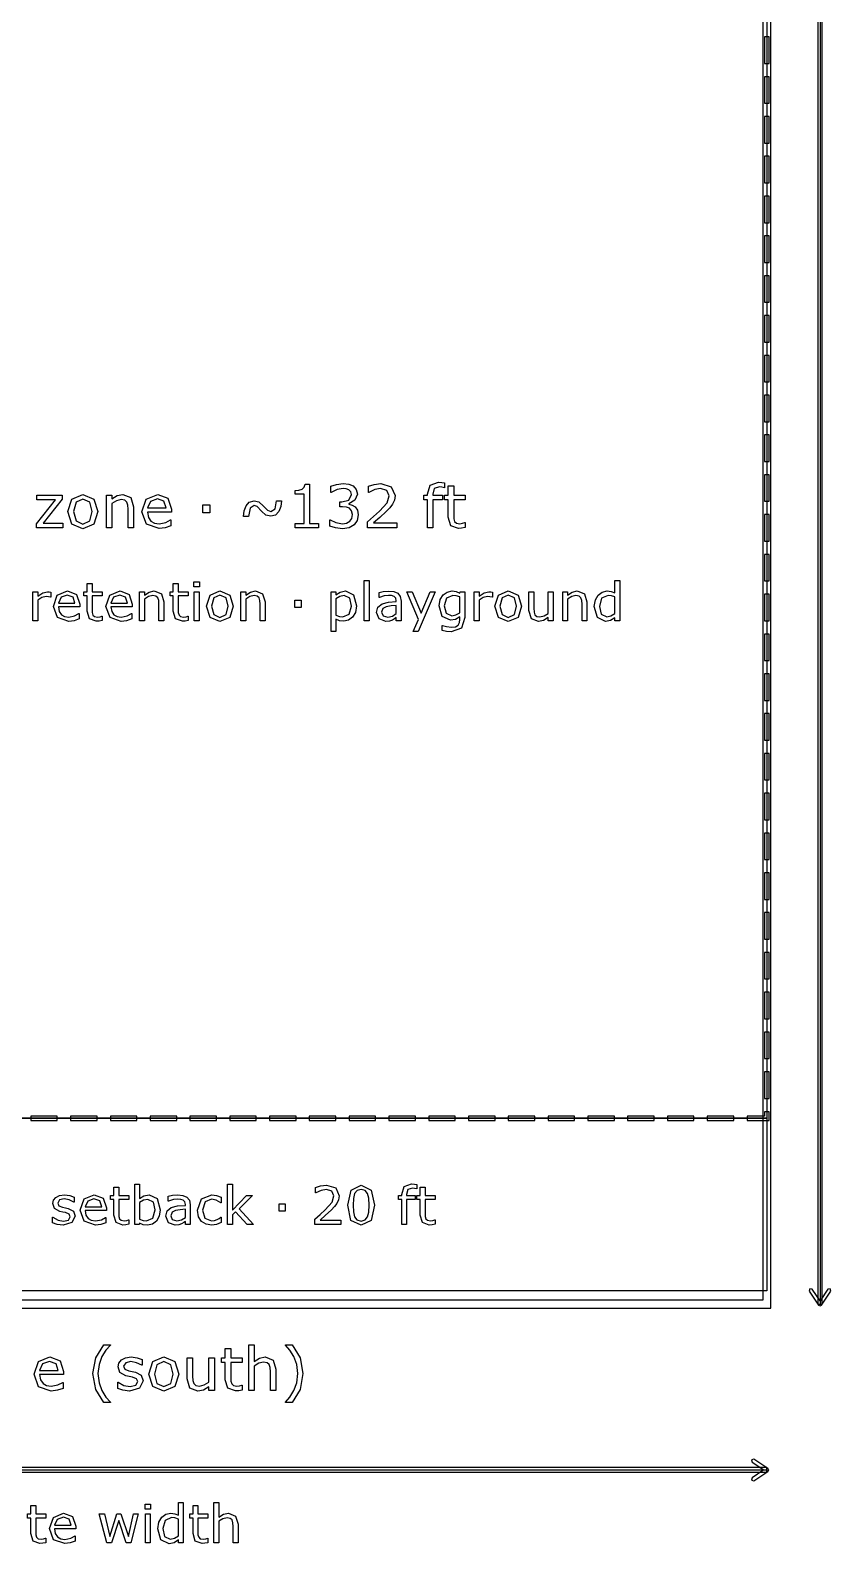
# Model space of a CAD drawing. Extents: x -17 to 192, y 167 to 459.
# Drawn here: x 34.6 to 66.6, y 314 to 374.4 of the extents above; entities that cross this region are included whole.
import ezdxf

# ---------------------------------------------------------------- set-up
doc = ezdxf.new("R2010")
doc.units = 0
doc.header["$MEASUREMENT"] = 0
doc.layers.add('Layer 1', color=7, linetype='Continuous')

msp = doc.modelspace()

# ---------------------------------------------------------------- linework, layer by layer
at = {"layer": 'Layer 1', "color": 7}
for points in [[(4.603848, 443.071168), (4.603848, 323.426942), (64.187733, 323.426942), (64.187733, 443.071168), (4.603848, 443.071168)], [(4.92114, 442.753876), (63.870439, 442.753876), (63.870439, 323.744236), (4.92114, 323.744236), (4.92114, 442.753876)], [(66.053249, 442.912522), (66.053249, 323.585589), (66.238251, 323.585589), (66.238251, 442.912522), (66.053249, 442.912522)], [(4.762494, 375.179274), (64.029086, 375.179274), (64.029086, 330.993913), (4.762494, 330.993913), (4.762494, 375.179274)], [(63.936585, 331.258496), (63.936585, 331.086414), (63.235337, 331.086414), (63.235337, 330.901412), (64.121587, 330.901412), (64.121587, 331.258496), (63.936585, 331.258496)]]:
    msp.add_lwpolyline(points, close=True, dxfattribs=at)
for points in [[(66.14575, 442.912522), (66.14575, 323.585589)], [(63.936585, 374.120942), (63.936585, 373.06261), (64.121587, 373.06261), (64.121587, 374.120942), (63.936585, 374.120942)], [(63.936585, 372.533444), (63.936585, 371.475112), (64.121587, 371.475112), (64.121587, 372.533444), (63.936585, 372.533444)], [(63.936585, 370.945946), (63.936585, 369.887614), (64.121587, 369.887614), (64.121587, 370.945946), (63.936585, 370.945946)], [(63.936585, 369.358448), (63.936585, 368.300116), (64.121587, 368.300116), (64.121587, 369.358448), (63.936585, 369.358448)], [(63.936585, 367.77095), (63.936585, 366.712618), (64.121587, 366.712618), (64.121587, 367.77095), (63.936585, 367.77095)], [(63.936585, 366.183452), (63.936585, 365.12512), (64.121587, 365.12512), (64.121587, 366.183452), (63.936585, 366.183452)], [(63.936585, 364.595954), (63.936585, 363.537622), (64.121587, 363.537622), (64.121587, 364.595954), (63.936585, 364.595954)], [(63.936585, 363.008456), (63.936585, 361.950124), (64.121587, 361.950124), (64.121587, 363.008456), (63.936585, 363.008456)], [(63.936585, 361.420958), (63.936585, 360.362626), (64.121587, 360.362626), (64.121587, 361.420958), (63.936585, 361.420958)], [(63.936585, 359.83346), (63.936585, 358.775128), (64.121587, 358.775128), (64.121587, 359.83346), (63.936585, 359.83346)], [(63.936585, 358.245962), (63.936585, 357.18763), (64.121587, 357.18763), (64.121587, 358.245962), (63.936585, 358.245962)], [(46.139246, 354.5418), (45.202093, 354.5418), (45.202093, 354.718534), (45.562537, 354.718534), (45.562537, 355.878926), (45.202093, 355.878926), (45.202093, 356.037056), (45.359062, 356.048672), (45.485797, 356.084716), (45.569514, 356.157968), (45.605558, 356.278891), (45.785779, 356.278891), (45.785779, 354.718523), (46.139246, 354.718523), (46.139246, 354.5418)], [(47.599619, 355.375469), (47.691472, 355.249896), (47.727519, 355.054559), (47.684498, 354.83713), (47.563575, 354.665048), (47.357772, 354.544126), (47.09965, 354.505756), (46.815946, 354.540638), (46.586891, 354.615052), (46.586891, 354.858059), (46.604327, 354.858059), (46.836869, 354.749926), (47.094993, 354.706905), (47.250798, 354.731326), (47.384511, 354.803414), (47.463576, 354.916198), (47.490318, 355.072003), (47.460086, 355.22548), (47.378698, 355.321986), (47.25196, 355.370821), (47.091506, 355.384764), (46.986861, 355.384764), (46.986861, 355.577775), (47.068252, 355.577775), (47.349628, 355.651025), (47.455435, 355.867292), (47.428693, 355.976586), (47.35428, 356.05449), (47.247309, 356.096347), (47.118248, 356.107962), (46.88338, 356.068431), (46.64851, 355.956808), (46.636894, 355.956808), (46.636894, 356.199817), (46.856649, 356.274231), (47.124074, 356.309114), (47.347316, 356.285857), (47.521724, 356.211443), (47.648461, 356.076567), (47.69148, 355.891695), (47.589163, 355.639386), (47.349641, 355.504509), (47.349641, 355.488237), (47.477541, 355.448703), (47.599627, 355.375453), (47.599619, 355.375469)], [(49.265794, 354.5418), (48.093773, 354.5418), (48.093773, 354.784809), (48.337944, 354.994097), (48.567001, 355.202223), (48.872795, 355.545226), (48.955348, 355.820789), (48.865818, 356.031241), (48.618161, 356.107981), (48.389103, 356.070775), (48.148423, 355.956827), (48.136808, 355.956827), (48.136808, 356.201), (48.356562, 356.275414), (48.623987, 356.309132), (49.041404, 356.180069), (49.192555, 355.832417), (49.166969, 355.647545), (49.09372, 355.485927), (48.986749, 355.344077), (48.839085, 355.189433), (48.582125, 354.95224), (48.334464, 354.740624), (49.265802, 354.740624), (49.265794, 354.5418)], [(51.17149, 356.139376), (51.159875, 356.139376), (51.065694, 356.160304), (50.963377, 356.17192), (50.758738, 356.109134), (50.69595, 355.884728), (50.69595, 355.840545), (51.090112, 355.840545), (51.090112, 355.656837), (50.702913, 355.656837), (50.702913, 354.5418), (50.484323, 354.5418), (50.484323, 355.656848), (50.336656, 355.656848), (50.336656, 355.840556), (50.484323, 355.840556), (50.484323, 355.883577), (50.599432, 356.238206), (50.931968, 356.362618), (51.063357, 356.355633), (51.17149, 356.339361), (51.17149, 356.139376)], [(51.984228, 354.553428), (51.849354, 354.526684), (51.720293, 354.516207), (51.417986, 354.623178), (51.314502, 354.966178), (51.314502, 355.656835), (51.166839, 355.656835), (51.166839, 355.840543), (51.314502, 355.840543), (51.314502, 356.213777), (51.533095, 356.213777), (51.533095, 355.840543), (51.984228, 355.840543), (51.984228, 355.656835), (51.533095, 355.656835), (51.533095, 355.06501), (51.537752, 354.904554), (51.570309, 354.797586), (51.640072, 354.728985), (51.777274, 354.708056), (51.888893, 354.723164), (51.97261, 354.749905), (51.984225, 354.749905), (51.984228, 354.553428)], [(63.936585, 356.658464), (63.936585, 355.600132), (64.121587, 355.600132), (64.121587, 356.658464), (63.936585, 356.658464)], [(35.938716, 354.5418), (34.889946, 354.5418), (34.889946, 354.703418), (35.646876, 355.65801), (34.906224, 355.65801), (34.906224, 355.840556), (35.918952, 355.840556), (35.918952, 355.684751), (35.158533, 354.726672), (35.938716, 354.726672), (35.938716, 354.5418)], [(37.340956, 355.190597), (37.178174, 354.689466), (36.742154, 354.505756), (36.303812, 354.689466), (36.142194, 355.190597), (36.303812, 355.691728), (36.742154, 355.8766), (37.178174, 355.691728), (37.340956, 355.190597), (37.340956, 355.190597)], [(37.115388, 355.190597), (37.016556, 355.564993), (36.742154, 355.688241), (36.46543, 355.564993), (36.367759, 355.190597), (36.466591, 354.819689), (36.742154, 354.694115), (37.015395, 354.818527), (37.115388, 355.190597), (37.115388, 355.190597)], [(38.765286, 354.5418), (38.546695, 354.5418), (38.546695, 355.281288), (38.536244, 355.448719), (38.497874, 355.571967), (38.414158, 355.644058), (38.272307, 355.668479), (38.085109, 355.624296), (37.897911, 355.511513), (37.897911, 354.5418), (37.679321, 354.5418), (37.679321, 355.840556), (37.897911, 355.840556), (37.897911, 355.696379), (38.109525, 355.82893), (38.333931, 355.8766), (38.654841, 355.749865), (38.765299, 355.384772), (38.765286, 354.5418)], [(40.273332, 355.168505), (39.316415, 355.168505), (39.352459, 354.959217), (39.451289, 354.813876), (39.594304, 354.730159), (39.778014, 354.702256), (40.044275, 354.754578), (40.236124, 354.859223), (40.247739, 354.859223), (40.247739, 354.620865), (40.022171, 354.542962), (39.780324, 354.511569), (39.275706, 354.685977), (39.094321, 355.18362), (39.267567, 355.689402), (39.725677, 355.8766), (40.130304, 355.723121), (40.273319, 355.287101), (40.273332, 355.168505)], [(40.060554, 355.335935), (39.97335, 355.602198), (39.714064, 355.696379), (39.433847, 355.592898), (39.316415, 355.335935), (40.060554, 355.335935)], [(44.66143, 355.61964), (44.634686, 355.392911), (44.559111, 355.194084), (44.430047, 355.053395), (44.238201, 355.002235), (44.044026, 355.047582), (43.86148, 355.212687), (43.689398, 355.395236), (43.577775, 355.432442), (43.410344, 355.330122), (43.341743, 355.001074), (43.147571, 355.001074), (43.173156, 355.226641), (43.248732, 355.426629), (43.378957, 355.564993), (43.570806, 355.618478), (43.763817, 355.573131), (43.948689, 355.408026), (44.101004, 355.240593), (44.231229, 355.188272), (44.406798, 355.305707), (44.467261, 355.61964), (44.66143, 355.61964)], [(41.798817, 355.13595), (41.520928, 355.13595), (41.520928, 355.464999), (41.798817, 355.464999), (41.798817, 355.13595)], [(63.936585, 355.070966), (63.936585, 354.012634), (64.121587, 354.012634), (64.121587, 355.070966), (63.936585, 355.070966)], [(63.936585, 353.483468), (63.936585, 352.425136), (64.121587, 352.425136), (64.121587, 353.483468), (63.936585, 353.483468)], [(35.464457, 351.780215), (35.454122, 351.780215), (35.369373, 351.794688), (35.273256, 351.799847), (35.099623, 351.75954), (34.938392, 351.657221), (34.938392, 350.837638), (34.74409, 350.837638), (34.74409, 351.992088), (34.938392, 351.992088), (34.938392, 351.821556), (35.141996, 351.952813), (35.322865, 351.992088), (35.396244, 351.988992), (35.464457, 351.979705), (35.464457, 351.780215)], [(36.613739, 351.39471), (35.763147, 351.39471), (35.795185, 351.208673), (35.883035, 351.079483), (36.010159, 351.005069), (36.173457, 350.980277), (36.410134, 351.026786), (36.580666, 351.119805), (36.591011, 351.119805), (36.591011, 350.907932), (36.390508, 350.838686), (36.175534, 350.81078), (35.726984, 350.96581), (35.565752, 351.408158), (35.71975, 351.857743), (36.126959, 352.024142), (36.486625, 351.887715), (36.61375, 351.500143), (36.613739, 351.39471)], [(37.507741, 350.847973), (37.387851, 350.824213), (37.27313, 350.8149), (37.004412, 350.909986), (36.912429, 351.214875), (36.912429, 351.82879), (36.78117, 351.82879), (36.78117, 351.992088), (36.912429, 351.992088), (36.912429, 352.323851), (37.106731, 352.323851), (37.106731, 351.992088), (37.507741, 351.992088), (37.507741, 351.82879), (37.106731, 351.82879), (37.106731, 351.302725), (37.110859, 351.160099), (37.139796, 351.065015), (37.201809, 351.004037), (37.323766, 350.985437), (37.422985, 350.998878), (37.497399, 351.022637), (37.507744, 351.022637), (37.507741, 350.847973)], [(38.708699, 351.39471), (37.858107, 351.39471), (37.890146, 351.208673), (37.977995, 351.079483), (38.105119, 351.005069), (38.268417, 350.980277), (38.505095, 351.026786), (38.675626, 351.119805), (38.685972, 351.119805), (38.685972, 350.907932), (38.485468, 350.838686), (38.270494, 350.81078), (37.821944, 350.96581), (37.660712, 351.408158), (37.814708, 351.857743), (38.221919, 352.024142), (38.581586, 351.887715), (38.70871, 351.500143), (38.708699, 351.39471)], [(39.968569, 350.837638), (39.774265, 350.837638), (39.774265, 351.494963), (39.764952, 351.643791), (39.730844, 351.753344), (39.65643, 351.817423), (39.530341, 351.839119), (39.363942, 351.799844), (39.197545, 351.699591), (39.197545, 350.837638), (39.003241, 350.837638), (39.003241, 351.992088), (39.197545, 351.992088), (39.197545, 351.863932), (39.385645, 351.981753), (39.585117, 352.024129), (39.870372, 351.911472), (39.968556, 351.586945), (39.968569, 350.837638)], [(40.942153, 350.847983), (40.822262, 350.824224), (40.707542, 350.81491), (40.438823, 350.909996), (40.346841, 351.214886), (40.346841, 351.8288), (40.215581, 351.8288), (40.215581, 351.992098), (40.346841, 351.992098), (40.346841, 352.323862), (40.541143, 352.323862), (40.541143, 351.992098), (40.942153, 351.992098), (40.942153, 351.8288), (40.541143, 351.8288), (40.541143, 351.302735), (40.54527, 351.160109), (40.574208, 351.065026), (40.636221, 351.004047), (40.758175, 350.985447), (40.857394, 350.998888), (40.931808, 351.022648), (40.942153, 351.022648), (40.942153, 350.847983)], [(41.385536, 352.185368), (41.166427, 352.185368), (41.166427, 352.386906), (41.385536, 352.386906), (41.385536, 352.185368)], [(41.373132, 350.837638), (41.17883, 350.837638), (41.17883, 351.992088), (41.373132, 351.992088), (41.373132, 350.837638)], [(42.741524, 351.414347), (42.596828, 350.968895), (42.209257, 350.8056), (41.819616, 350.968895), (41.675955, 351.414347), (41.819616, 351.859796), (42.209257, 352.024129), (42.596828, 351.859796), (42.741524, 351.414347), (42.741524, 351.414347)], [(44.007593, 350.837638), (43.813291, 350.837638), (43.813291, 351.494963), (43.803978, 351.643791), (43.769873, 351.753344), (43.695459, 351.817423), (43.569367, 351.839119), (43.402971, 351.799844), (43.236572, 351.699591), (43.236572, 350.837638), (43.04227, 350.837638), (43.04227, 351.992088), (43.236572, 351.992088), (43.236572, 351.863932), (43.424674, 351.981753), (43.624146, 352.024129), (43.909398, 351.911472), (44.007582, 351.586945), (44.007593, 350.837638)], [(47.655946, 351.428817), (47.615637, 351.171468), (47.501951, 350.975097), (47.34072, 350.856241), (47.145383, 350.8149), (46.982085, 350.834532), (46.834292, 350.89551), (46.834292, 350.411821), (46.639987, 350.411821), (46.639987, 351.992082), (46.834292, 351.992082), (46.834292, 351.87116), (47.007925, 351.979681), (47.21463, 352.024123), (47.539157, 351.865993), (47.655946, 351.428812), (47.655946, 351.428817)], [(48.155141, 350.837638), (47.960836, 350.837638), (47.960836, 352.445808), (48.155141, 352.445808), (48.155141, 350.837638)], [(49.436714, 350.837638), (49.243444, 350.837638), (49.243444, 350.960627), (49.173163, 350.911017), (49.088415, 350.861408), (48.976792, 350.822136), (48.828999, 350.8056), (48.564416, 350.908951), (48.455895, 351.172502), (48.511706, 351.384375), (48.672937, 351.512531), (48.926151, 351.575576), (49.243444, 351.600367), (49.243444, 351.630339), (49.219685, 351.739895), (49.153539, 351.808107), (49.054321, 351.840146), (48.933398, 351.848401), (48.762867, 351.827737), (48.568565, 351.769859), (48.558219, 351.769859), (48.558219, 351.967262), (48.722552, 352.001369), (48.934425, 352.019969), (49.146298, 351.999306), (49.303394, 351.931091), (49.402612, 351.808102), (49.43672, 351.621034), (49.436714, 350.837638)], [(50.792702, 351.992088), (50.118841, 350.411826), (49.911101, 350.411826), (50.126075, 350.893449), (49.666156, 351.992088), (49.876996, 351.992088), (50.231495, 351.136328), (50.589095, 351.992088), (50.792702, 351.992088)], [(51.972989, 350.968895), (51.839665, 350.537916), (51.429355, 350.400457), (51.249521, 350.413898), (51.077955, 350.450072), (51.077955, 350.648509), (51.0883, 350.648509), (51.239197, 350.603032), (51.445902, 350.575127), (51.610232, 350.598913), (51.711517, 350.665058), (51.763193, 350.762208), (51.778697, 350.889332), (51.778697, 350.994753), (51.610232, 350.889332), (51.406627, 350.855227), (51.077965, 351.004055), (50.957043, 351.425735), (50.998384, 351.682049), (51.113104, 351.869117), (51.276402, 351.982806), (51.467606, 352.024147), (51.635037, 352.003483), (51.778697, 351.942505), (51.791106, 351.992114), (51.973007, 351.992114), (51.972989, 350.968895)], [(53.075763, 351.780215), (53.065417, 351.780215), (52.980669, 351.794688), (52.884551, 351.799847), (52.710918, 351.75954), (52.549687, 351.657221), (52.549687, 350.837638), (52.355385, 350.837638), (52.355385, 351.992088), (52.549687, 351.992088), (52.549687, 351.821556), (52.753291, 351.952813), (52.93416, 351.992088), (53.00754, 351.988992), (53.075752, 351.979705), (53.075763, 351.780215)], [(54.242616, 351.414347), (54.097921, 350.968895), (53.710349, 350.8056), (53.320708, 350.968895), (53.177048, 351.414347), (53.320708, 351.859796), (53.710349, 352.024129), (54.097921, 351.859796), (54.242616, 351.414347), (54.242616, 351.414347)], [(55.500417, 350.837638), (55.306115, 350.837638), (55.306115, 350.965797), (55.118013, 350.846941), (54.919575, 350.8056), (54.636389, 350.916187), (54.535104, 351.242781), (54.535104, 351.992088), (54.729406, 351.992088), (54.729406, 351.334766), (54.737661, 351.183869), (54.772801, 351.077416), (54.845148, 351.011271), (54.974339, 350.990607), (55.138671, 351.029879), (55.306102, 351.130132), (55.306102, 351.992093), (55.500404, 351.992093), (55.500417, 350.837638)], [(56.848137, 350.837638), (56.653835, 350.837638), (56.653835, 351.494963), (56.644522, 351.643791), (56.610417, 351.753344), (56.536003, 351.817423), (56.409911, 351.839119), (56.243514, 351.799844), (56.077115, 351.699591), (56.077115, 350.837638), (55.882814, 350.837638), (55.882814, 351.992088), (56.077115, 351.992088), (56.077115, 351.863932), (56.265218, 351.981753), (56.46469, 352.024129), (56.749942, 351.911472), (56.848126, 351.586945), (56.848137, 350.837638)], [(58.158651, 350.837638), (57.964346, 350.837638), (57.964346, 350.95856), (57.789682, 350.845906), (57.592276, 350.8056), (57.263617, 350.964762), (57.142694, 351.406079), (57.184035, 351.667561), (57.297721, 351.862897), (57.461019, 351.982788), (57.655324, 352.024129), (57.816553, 352.004497), (57.964346, 351.945585), (57.964346, 352.445813), (58.158651, 352.445813), (58.158651, 350.837638)], [(63.936585, 351.89597), (63.936585, 350.837638), (64.121587, 350.837638), (64.121587, 351.89597), (63.936585, 351.89597)], [(36.424605, 351.543538), (36.34709, 351.780215), (36.116614, 351.863932), (35.867533, 351.771947), (35.763147, 351.543538), (36.424605, 351.543538)], [(38.519565, 351.543538), (38.44205, 351.780215), (38.211572, 351.863932), (37.962493, 351.771947), (37.858107, 351.543538), (38.519565, 351.543538)], [(42.54102, 351.414347), (42.453168, 351.747142), (42.209257, 351.856695), (41.963277, 351.747142), (41.876462, 351.414347), (41.964311, 351.08465), (42.209257, 350.97303), (42.452136, 351.083618), (42.54102, 351.414347), (42.54102, 351.414347)], [(45.443165, 351.365769), (45.19615, 351.365769), (45.19615, 351.658258), (45.443165, 351.658258), (45.443165, 351.365769)], [(47.45544, 351.423658), (47.384127, 351.735784), (47.165021, 351.839138), (46.996555, 351.802964), (46.834292, 351.707878), (46.834292, 351.053657), (46.975884, 351.003013), (47.111276, 350.989572), (47.36449, 351.099125), (47.45544, 351.423652), (47.45544, 351.423658)], [(49.243444, 351.121858), (49.243444, 351.443284), (49.033638, 351.42778), (48.843469, 351.397808), (48.708077, 351.323394), (48.656401, 351.185935), (48.716345, 351.036073), (48.89928, 350.986463), (49.086348, 351.025738), (49.243444, 351.121856), (49.243444, 351.121858)], [(51.778687, 351.154931), (51.778687, 351.78435), (51.633992, 351.83396), (51.5017, 351.849464), (51.249521, 351.741977), (51.157536, 351.429851), (51.225748, 351.135297), (51.452091, 351.035043), (51.621591, 351.067084), (51.778687, 351.154934), (51.778687, 351.154931)], [(54.042112, 351.414347), (53.95426, 351.747142), (53.710349, 351.856695), (53.464369, 351.747142), (53.377554, 351.414347), (53.465403, 351.08465), (53.710349, 350.97303), (53.953228, 351.083618), (54.042112, 351.414347), (54.042112, 351.414347)], [(57.964346, 351.121858), (57.964346, 351.78435), (57.823787, 351.832925), (57.688397, 351.846366), (57.434148, 351.732677), (57.343198, 351.410217), (57.413476, 351.097059), (57.638787, 350.990607), (57.806218, 351.026778), (57.964346, 351.121864), (57.964346, 351.121858)], [(63.936585, 350.308472), (63.936585, 349.25014), (64.121587, 349.25014), (64.121587, 350.308472), (63.936585, 350.308472)], [(63.936585, 348.720974), (63.936585, 347.662642), (64.121587, 347.662642), (64.121587, 348.720974), (63.936585, 348.720974)], [(63.936585, 347.133476), (63.936585, 346.075144), (64.121587, 346.075144), (64.121587, 347.133476), (63.936585, 347.133476)], [(63.936585, 345.545978), (63.936585, 344.487646), (64.121587, 344.487646), (64.121587, 345.545978), (63.936585, 345.545978)], [(63.936585, 343.95848), (63.936585, 342.900148), (64.121587, 342.900148), (64.121587, 343.95848), (63.936585, 343.95848)], [(63.936585, 342.370982), (63.936585, 341.31265), (64.121587, 341.31265), (64.121587, 342.370982), (63.936585, 342.370982)], [(63.936585, 340.783484), (63.936585, 339.725152), (64.121587, 339.725152), (64.121587, 340.783484), (63.936585, 340.783484)], [(63.936585, 339.195986), (63.936585, 338.137654), (64.121587, 338.137654), (64.121587, 339.195986), (63.936585, 339.195986)], [(63.936585, 337.608488), (63.936585, 336.550156), (64.121587, 336.550156), (64.121587, 337.608488), (63.936585, 337.608488)], [(63.936585, 336.02099), (63.936585, 334.962658), (64.121587, 334.962658), (64.121587, 336.02099), (63.936585, 336.02099)], [(63.936585, 334.433492), (63.936585, 333.37516), (64.121587, 333.37516), (64.121587, 334.433492), (63.936585, 334.433492)], [(63.936585, 332.845994), (63.936585, 331.787662), (64.121587, 331.787662), (64.121587, 332.845994), (63.936585, 332.845994)], [(4.762494, 330.993913), (64.029086, 330.993913), (64.029086, 324.114755), (4.762494, 324.114755), (4.762494, 330.993913)], [(34.660373, 331.086414), (34.660373, 330.901412), (35.718705, 330.901412), (35.718705, 331.086414), (34.660373, 331.086414)], [(36.247871, 331.086414), (36.247871, 330.901412), (37.306203, 330.901412), (37.306203, 331.086414), (36.247871, 331.086414)], [(37.835369, 331.086414), (37.835369, 330.901412), (38.893701, 330.901412), (38.893701, 331.086414), (37.835369, 331.086414)], [(39.422867, 331.086414), (39.422867, 330.901412), (40.481199, 330.901412), (40.481199, 331.086414), (39.422867, 331.086414)], [(41.010365, 331.086414), (41.010365, 330.901412), (42.068697, 330.901412), (42.068697, 331.086414), (41.010365, 331.086414)], [(42.597863, 331.086414), (42.597863, 330.901412), (43.656195, 330.901412), (43.656195, 331.086414), (42.597863, 331.086414)], [(44.185361, 331.086414), (44.185361, 330.901412), (45.243693, 330.901412), (45.243693, 331.086414), (44.185361, 331.086414)], [(45.772859, 331.086414), (45.772859, 330.901412), (46.831191, 330.901412), (46.831191, 331.086414), (45.772859, 331.086414)], [(47.360357, 331.086414), (47.360357, 330.901412), (48.418689, 330.901412), (48.418689, 331.086414), (47.360357, 331.086414)], [(48.947855, 331.086414), (48.947855, 330.901412), (50.006187, 330.901412), (50.006187, 331.086414), (48.947855, 331.086414)], [(50.535353, 331.086414), (50.535353, 330.901412), (51.593685, 330.901412), (51.593685, 331.086414), (50.535353, 331.086414)], [(52.122851, 331.086414), (52.122851, 330.901412), (53.181183, 330.901412), (53.181183, 331.086414), (52.122851, 331.086414)], [(53.710349, 331.086414), (53.710349, 330.901412), (54.768681, 330.901412), (54.768681, 331.086414), (53.710349, 331.086414)], [(55.297847, 331.086414), (55.297847, 330.901412), (56.356179, 330.901412), (56.356179, 331.086414), (55.297847, 331.086414)], [(56.885345, 331.086414), (56.885345, 330.901412), (57.943677, 330.901412), (57.943677, 331.086414), (56.885345, 331.086414)], [(58.472843, 331.086414), (58.472843, 330.901412), (59.531175, 330.901412), (59.531175, 331.086414), (58.472843, 331.086414)], [(60.060341, 331.086414), (60.060341, 330.901412), (61.118673, 330.901412), (61.118673, 331.086414), (60.060341, 331.086414)], [(61.647839, 331.086414), (61.647839, 330.901412), (62.706171, 330.901412), (62.706171, 331.086414), (61.647839, 331.086414)], [(39.823874, 327.346594), (39.782533, 327.086146), (39.67298, 326.891842), (39.511751, 326.768853), (39.318481, 326.728547), (39.146915, 326.752306), (39.002222, 326.814319), (38.989819, 326.760585), (38.807918, 326.760585), (38.807918, 328.368755), (39.002222, 328.368755), (39.002222, 327.794112), (39.175855, 327.903666), (39.38256, 327.947076), (39.705021, 327.78998), (39.823874, 327.346594), (39.823874, 327.346594)], [(43.548708, 326.760585), (43.292393, 326.760585), (42.829373, 327.265981), (42.703283, 327.14609), (42.703283, 326.760585), (42.508979, 326.760585), (42.508979, 328.368755), (42.703283, 328.368755), (42.703283, 327.337294), (43.264488, 327.915035), (43.509433, 327.915035), (42.973034, 327.381736), (43.548708, 326.760585)], [(50.068197, 328.180652), (50.057852, 328.180652), (49.974138, 328.199252), (49.883188, 328.209598), (49.701287, 328.153789), (49.645476, 327.954317), (49.645476, 327.915043), (49.995842, 327.915043), (49.995842, 327.751745), (49.651678, 327.751745), (49.651678, 326.760585), (49.457373, 326.760585), (49.457373, 327.751737), (49.326116, 327.751737), (49.326116, 327.915035), (49.457373, 327.915035), (49.457373, 327.953275), (49.559693, 328.268502), (49.855282, 328.379089), (49.972069, 328.372898), (50.068187, 328.358426), (50.068197, 328.180652)], [(36.434939, 327.09338), (36.303682, 326.833964), (35.947114, 326.732679), (35.711471, 326.762651), (35.532669, 326.829832), (35.532669, 327.047906), (35.543014, 327.047906), (35.74765, 326.937319), (35.963659, 326.897012), (36.164162, 326.938353), (36.23651, 327.068575), (36.197235, 327.17193), (36.046341, 327.231873), (35.937819, 327.253569), (35.816897, 327.28044), (35.600891, 327.398264), (35.537847, 327.5905), (35.566784, 327.724858), (35.6567, 327.837512), (35.803462, 327.913995), (36.003965, 327.942932), (36.21274, 327.917083), (36.389473, 327.856107), (36.389473, 327.648367), (36.379128, 327.648367), (36.198262, 327.740352), (35.98949, 327.778592), (35.809655, 327.737251), (35.736276, 327.616328), (35.780715, 327.508842), (35.921275, 327.44993), (36.041166, 327.425138), (36.152785, 327.40241), (36.36156, 327.295958), (36.434939, 327.093385), (36.434939, 327.09338)], [(37.679307, 327.317657), (36.828713, 327.317657), (36.860754, 327.13162), (36.948603, 327.00243), (37.075727, 326.928016), (37.239023, 326.903224), (37.4757, 326.949733), (37.646234, 327.042752), (37.65658, 327.042752), (37.65658, 326.830879), (37.456076, 326.761633), (37.241102, 326.733727), (36.79255, 326.888757), (36.631321, 327.331105), (36.785316, 327.78069), (37.192525, 327.947089), (37.552194, 327.810662), (37.679318, 327.42309), (37.679307, 327.317657)], [(37.49017, 327.466485), (37.412655, 327.703162), (37.18218, 327.786879), (36.933099, 327.694894), (36.828713, 327.466485), (37.49017, 327.466485)], [(38.573307, 326.77092), (38.453419, 326.74716), (38.338696, 326.737847), (38.06998, 326.832933), (37.977995, 327.137822), (37.977995, 327.751737), (37.846738, 327.751737), (37.846738, 327.915035), (37.977995, 327.915035), (37.977995, 328.246798), (38.1723, 328.246798), (38.1723, 327.915035), (38.573307, 327.915035), (38.573307, 327.751737), (38.1723, 327.751737), (38.1723, 327.225672), (38.176427, 327.083046), (38.205367, 326.987962), (38.267377, 326.926984), (38.389334, 326.908384), (38.488553, 326.921825), (38.562967, 326.945584), (38.573312, 326.945584), (38.573307, 326.77092)], [(39.623371, 327.341435), (39.555159, 327.654595), (39.335018, 327.762082), (39.163451, 327.724874), (39.002222, 327.630822), (39.002222, 326.969365), (39.143814, 326.917689), (39.279206, 326.903216), (39.531388, 327.008637), (39.623371, 327.341432), (39.623371, 327.341435)], [(41.023801, 326.760585), (40.830531, 326.760585), (40.830531, 326.883574), (40.760252, 326.833964), (40.675501, 326.784355), (40.563881, 326.745083), (40.416088, 326.728547), (40.151505, 326.831898), (40.042983, 327.095449), (40.098795, 327.307322), (40.260023, 327.435478), (40.513237, 327.498523), (40.830531, 327.523314), (40.830531, 327.553286), (40.806771, 327.662842), (40.740625, 327.731054), (40.641407, 327.763093), (40.520484, 327.771348), (40.349953, 327.750684), (40.155648, 327.692806), (40.145303, 327.692806), (40.145303, 327.890209), (40.309633, 327.924316), (40.521506, 327.942916), (40.733378, 327.922253), (40.890475, 327.854038), (40.989693, 327.731049), (41.023801, 327.543981), (41.023801, 326.760585)], [(42.251632, 326.832933), (42.066631, 326.760585), (41.881629, 326.734735), (41.652185, 326.770909), (41.473385, 326.882531), (41.356596, 327.070634), (41.315255, 327.336249), (41.470284, 327.780666), (41.881629, 327.941895), (42.075931, 327.913992), (42.251632, 327.845777), (42.251632, 327.629772), (42.241287, 327.629772), (42.05732, 327.736224), (41.873353, 327.773433), (41.611871, 327.66181), (41.516785, 327.336249), (41.609802, 327.014823), (41.873353, 326.903201), (41.993241, 326.918705), (42.102796, 326.959012), (42.182378, 327.004488), (42.241287, 327.046861), (42.251632, 327.046861), (42.251632, 326.832933)], [(47.028594, 326.760585), (45.986798, 326.760585), (45.986798, 326.976593), (46.203841, 327.162627), (46.407445, 327.347629), (46.679262, 327.652518), (46.752642, 327.897466), (46.67306, 328.084535), (46.452919, 328.152747), (46.249315, 328.119674), (46.035376, 328.018389), (46.02503, 328.018389), (46.02503, 328.235429), (46.220369, 328.301575), (46.458079, 328.331547), (46.829117, 328.216826), (46.963475, 327.907801), (46.940747, 327.743469), (46.875636, 327.599811), (46.78055, 327.473718), (46.649293, 327.336259), (46.420884, 327.125421), (46.200743, 326.937319), (47.028596, 326.937319), (47.028594, 326.760585)], [(48.372181, 327.530564), (48.241955, 326.921817), (47.839914, 326.728547), (47.434771, 326.924915), (47.307647, 327.528495), (47.436837, 328.134144), (47.839914, 328.330512), (48.244022, 328.131043), (48.372181, 327.530564), (48.372181, 327.530564)], [(48.100361, 327.061342), (48.148939, 327.257713), (48.16238, 327.530564), (48.148939, 327.803415), (48.099329, 327.999783), (48.000111, 328.119674), (47.839914, 328.15998), (47.678682, 328.119674), (47.578432, 327.997717), (47.529854, 327.798248), (47.517445, 327.528495), (47.528822, 327.258745), (47.577397, 327.064443), (47.673515, 326.941451), (47.839914, 326.899078), (48.001143, 326.939385), (48.100361, 327.061342), (48.100361, 327.061342)], [(50.790633, 326.77092), (50.670745, 326.74716), (50.556022, 326.737847), (50.287306, 326.832933), (50.195322, 327.137822), (50.195322, 327.751737), (50.064065, 327.751737), (50.064065, 327.915035), (50.195322, 327.915035), (50.195322, 328.246798), (50.389626, 328.246798), (50.389626, 327.915035), (50.790633, 327.915035), (50.790633, 327.751737), (50.389626, 327.751737), (50.389626, 327.225672), (50.393753, 327.083046), (50.422694, 326.987962), (50.484704, 326.926984), (50.606661, 326.908384), (50.705879, 326.921825), (50.780293, 326.945584), (50.790639, 326.945584), (50.790633, 326.77092)], [(40.830531, 327.044805), (40.830531, 327.366231), (40.620724, 327.350727), (40.430555, 327.320755), (40.295163, 327.246341), (40.243487, 327.108882), (40.303431, 326.95902), (40.486366, 326.90941), (40.673434, 326.948685), (40.830531, 327.044803), (40.830531, 327.044805)], [(44.81478, 327.288716), (44.567765, 327.288716), (44.567765, 327.581205), (44.81478, 327.581205), (44.81478, 327.288716)], [(65.73699, 324.198988), (65.717358, 324.10287), (66.087878, 323.546833), (66.145755, 323.515777), (66.203633, 323.546833), (66.574152, 324.10287), (66.55452, 324.198988), (66.458402, 324.179858), (66.14575, 323.711163), (65.833108, 324.179866), (65.73699, 324.198996), (65.73699, 324.198988)], [(37.836274, 319.666969), (37.570011, 319.666969), (37.250262, 320.182054), (37.136317, 320.811084), (37.250262, 321.440115), (37.570011, 321.955199), (37.836274, 321.955199), (37.836274, 321.943584), (37.656053, 321.747084), (37.497922, 321.488959), (37.383977, 321.173865), (37.340956, 320.811095), (37.382813, 320.447164), (37.497922, 320.133231), (37.657215, 319.875106), (37.836274, 319.678608), (37.836274, 319.666969)], [(43.089434, 320.157625), (42.954558, 320.130881), (42.825497, 320.12043), (42.52319, 320.227401), (42.419709, 320.570401), (42.419709, 321.261058), (42.272042, 321.261058), (42.272042, 321.444766), (42.419709, 321.444766), (42.419709, 321.818), (42.638299, 321.818), (42.638299, 321.444766), (43.089434, 321.444766), (43.089434, 321.261058), (42.638299, 321.261058), (42.638299, 320.669233), (42.642956, 320.508777), (42.675513, 320.401809), (42.745275, 320.333208), (42.882475, 320.312279), (42.994097, 320.327387), (43.077811, 320.354128), (43.089426, 320.354128), (43.089434, 320.157625)], [(44.43935, 320.14601), (44.22076, 320.14601), (44.22076, 320.885498), (44.210309, 321.052929), (44.171939, 321.176177), (44.088222, 321.248268), (43.946371, 321.272689), (43.759173, 321.228506), (43.571976, 321.115723), (43.571976, 320.14601), (43.353385, 320.14601), (43.353385, 321.955199), (43.571976, 321.955199), (43.571976, 321.300589), (43.783592, 321.43314), (44.007995, 321.48081), (44.328905, 321.354075), (44.439363, 320.988982), (44.43935, 320.14601)], [(45.516028, 320.811084), (45.40208, 320.182054), (45.082334, 319.666969), (44.816071, 319.666969), (44.816071, 319.678584), (44.995131, 319.875082), (45.154423, 320.133207), (45.268368, 320.44714), (45.311389, 320.811071), (45.268368, 321.173841), (45.154423, 321.488935), (44.995131, 321.74706), (44.816071, 321.94356), (44.816071, 321.955176), (45.082334, 321.955176), (45.40208, 321.440091), (45.516028, 320.811061), (45.516028, 320.811084)], [(35.972435, 320.772715), (35.01552, 320.772715), (35.051564, 320.563427), (35.150394, 320.418086), (35.293409, 320.334369), (35.477117, 320.306466), (35.74338, 320.358788), (35.935229, 320.463433), (35.946844, 320.463433), (35.946844, 320.225075), (35.721279, 320.147172), (35.479432, 320.115779), (34.974814, 320.290187), (34.793429, 320.78783), (34.966673, 321.293612), (35.424785, 321.48081), (35.829412, 321.327331), (35.972424, 320.891311), (35.972435, 320.772715)], [(35.75966, 320.940145), (35.672456, 321.206408), (35.413167, 321.300589), (35.132953, 321.197108), (35.01552, 320.940145), (35.75966, 320.940145)], [(39.150145, 320.520406), (39.002479, 320.228563), (38.601342, 320.114617), (38.336243, 320.148336), (38.135091, 320.223911), (38.135091, 320.469246), (38.146706, 320.469246), (38.376923, 320.344834), (38.619932, 320.299489), (38.845499, 320.345998), (38.92689, 320.4925), (38.882708, 320.608771), (38.712948, 320.676211), (38.590865, 320.700632), (38.454827, 320.730863), (38.211818, 320.863414), (38.140894, 321.079678), (38.173448, 321.230832), (38.274606, 321.357567), (38.439711, 321.44361), (38.665279, 321.476164), (38.900146, 321.447097), (39.098972, 321.378496), (39.098972, 321.14479), (39.087357, 321.14479), (38.883882, 321.248273), (38.649015, 321.291292), (38.446701, 321.244784), (38.364149, 321.108746), (38.414144, 320.987823), (38.572275, 320.921548), (38.707149, 320.893642), (38.832723, 320.868057), (39.067593, 320.748299), (39.150145, 320.520406), (39.150145, 320.520406)], [(40.569824, 320.794807), (40.407044, 320.293676), (39.971025, 320.109966), (39.53268, 320.293676), (39.371062, 320.794807), (39.53268, 321.295938), (39.971025, 321.48081), (40.407044, 321.295938), (40.569824, 320.794807), (40.569824, 320.794807)], [(40.344256, 320.794807), (40.245426, 321.169203), (39.971025, 321.292451), (39.694297, 321.169203), (39.596629, 320.794807), (39.695459, 320.423899), (39.971025, 320.298325), (40.244262, 320.422737), (40.344256, 320.794807), (40.344256, 320.794807)], [(41.984853, 320.14601), (41.76626, 320.14601), (41.76626, 320.290187), (41.554647, 320.156474), (41.331405, 320.109966), (41.01282, 320.234375), (40.898872, 320.601797), (40.898872, 321.444766), (41.117466, 321.444766), (41.117466, 320.705278), (41.126779, 320.535521), (41.166313, 320.41576), (41.247701, 320.341346), (41.393042, 320.318089), (41.577914, 320.362272), (41.766273, 320.475056), (41.766273, 321.444763), (41.984867, 321.444763), (41.984853, 320.14601)], [(4.762494, 317.063515), (4.762494, 316.878513), (64.029086, 316.878513), (64.029086, 317.063515), (4.762494, 317.063515)], [(4.762494, 316.971014), (64.029086, 316.971014)], [(63.511805, 317.399411), (63.415687, 317.379779), (63.434817, 317.283661), (63.90352, 316.971019), (63.434817, 316.658377), (63.415687, 316.56226), (63.511805, 316.542628), (64.067842, 316.913147), (64.098898, 316.971025), (64.067842, 317.028902), (63.511805, 317.399411)], [(40.746817, 314.060601), (40.552512, 314.060601), (40.552512, 314.181523), (40.377845, 314.068869), (40.180442, 314.028563), (39.85178, 314.187725), (39.730857, 314.629042), (39.772199, 314.890524), (39.885887, 315.08586), (40.049185, 315.205751), (40.243487, 315.247092), (40.404719, 315.22746), (40.552512, 315.168548), (40.552512, 315.668776), (40.746817, 315.668776), (40.746817, 314.060601)], [(42.928592, 314.060601), (42.734287, 314.060601), (42.734287, 314.717926), (42.724974, 314.866754), (42.690867, 314.976307), (42.616453, 315.040386), (42.490363, 315.062082), (42.323964, 315.022807), (42.157568, 314.922554), (42.157568, 314.060601), (41.963263, 314.060601), (41.963263, 315.668771), (42.157568, 315.668771), (42.157568, 315.086895), (42.345668, 315.204716), (42.54514, 315.247092), (42.830394, 315.134435), (42.928579, 314.809908), (42.928592, 314.060601)], [(35.257751, 314.070946), (35.137863, 314.047187), (35.02314, 314.037873), (34.754424, 314.132959), (34.662439, 314.437849), (34.662439, 315.051763), (34.531182, 315.051763), (34.531182, 315.215061), (34.662439, 315.215061), (34.662439, 315.546825), (34.856744, 315.546825), (34.856744, 315.215061), (35.257751, 315.215061), (35.257751, 315.051763), (34.856744, 315.051763), (34.856744, 314.525698), (34.860871, 314.383072), (34.889811, 314.287989), (34.951822, 314.22701), (35.073779, 314.20841), (35.172997, 314.221851), (35.247411, 314.245611), (35.257756, 314.245611), (35.257751, 314.070946)], [(36.458709, 314.617683), (35.608117, 314.617683), (35.640156, 314.431647), (35.728008, 314.302456), (35.855129, 314.228042), (36.018427, 314.203251), (36.255105, 314.249759), (36.425636, 314.342779), (36.435982, 314.342779), (36.435982, 314.130906), (36.235475, 314.061659), (36.020502, 314.033754), (35.571951, 314.188784), (35.410722, 314.631132), (35.564718, 315.080717), (35.971927, 315.247116), (36.331596, 315.110689), (36.458717, 314.723117), (36.458709, 314.617683)], [(36.269575, 314.766511), (36.19206, 315.003189), (35.961584, 315.086905), (35.712503, 314.99492), (35.608117, 314.766511), (36.269575, 314.766511)], [(38.949512, 315.215051), (38.648755, 314.060601), (38.468921, 314.060601), (38.1723, 314.950468), (37.877745, 314.060601), (37.698942, 314.060601), (37.395087, 315.215051), (37.597657, 315.215051), (37.80953, 314.321051), (38.097886, 315.215051), (38.258083, 315.215051), (38.55367, 314.321051), (38.754176, 315.215051), (38.949512, 315.215051)], [(39.438369, 315.408321), (39.219262, 315.408321), (39.219262, 315.609859), (39.438369, 315.609859), (39.438369, 315.408321)], [(39.425968, 314.060601), (39.231663, 314.060601), (39.231663, 315.215051), (39.425968, 315.215051), (39.425968, 314.060601)], [(40.552512, 314.344821), (40.552512, 315.007313), (40.411952, 315.055888), (40.27656, 315.069329), (40.022312, 314.95564), (39.931361, 314.63318), (40.001642, 314.320022), (40.226951, 314.21357), (40.394381, 314.249741), (40.552512, 314.344827), (40.552512, 314.344821)], [(41.728666, 314.070936), (41.608778, 314.047176), (41.494054, 314.037863), (41.225339, 314.132949), (41.133354, 314.437838), (41.133354, 315.051753), (41.002097, 315.051753), (41.002097, 315.215051), (41.133354, 315.215051), (41.133354, 315.546814), (41.327658, 315.546814), (41.327658, 315.215051), (41.728666, 315.215051), (41.728666, 315.051753), (41.327658, 315.051753), (41.327658, 314.525688), (41.331786, 314.383062), (41.360726, 314.287978), (41.422736, 314.227), (41.544693, 314.2084), (41.643912, 314.221841), (41.718326, 314.2456), (41.728671, 314.2456), (41.728666, 314.070936)]]:
    msp.add_lwpolyline(points, dxfattribs=at)

doc.saveas('drawing.dxf')
